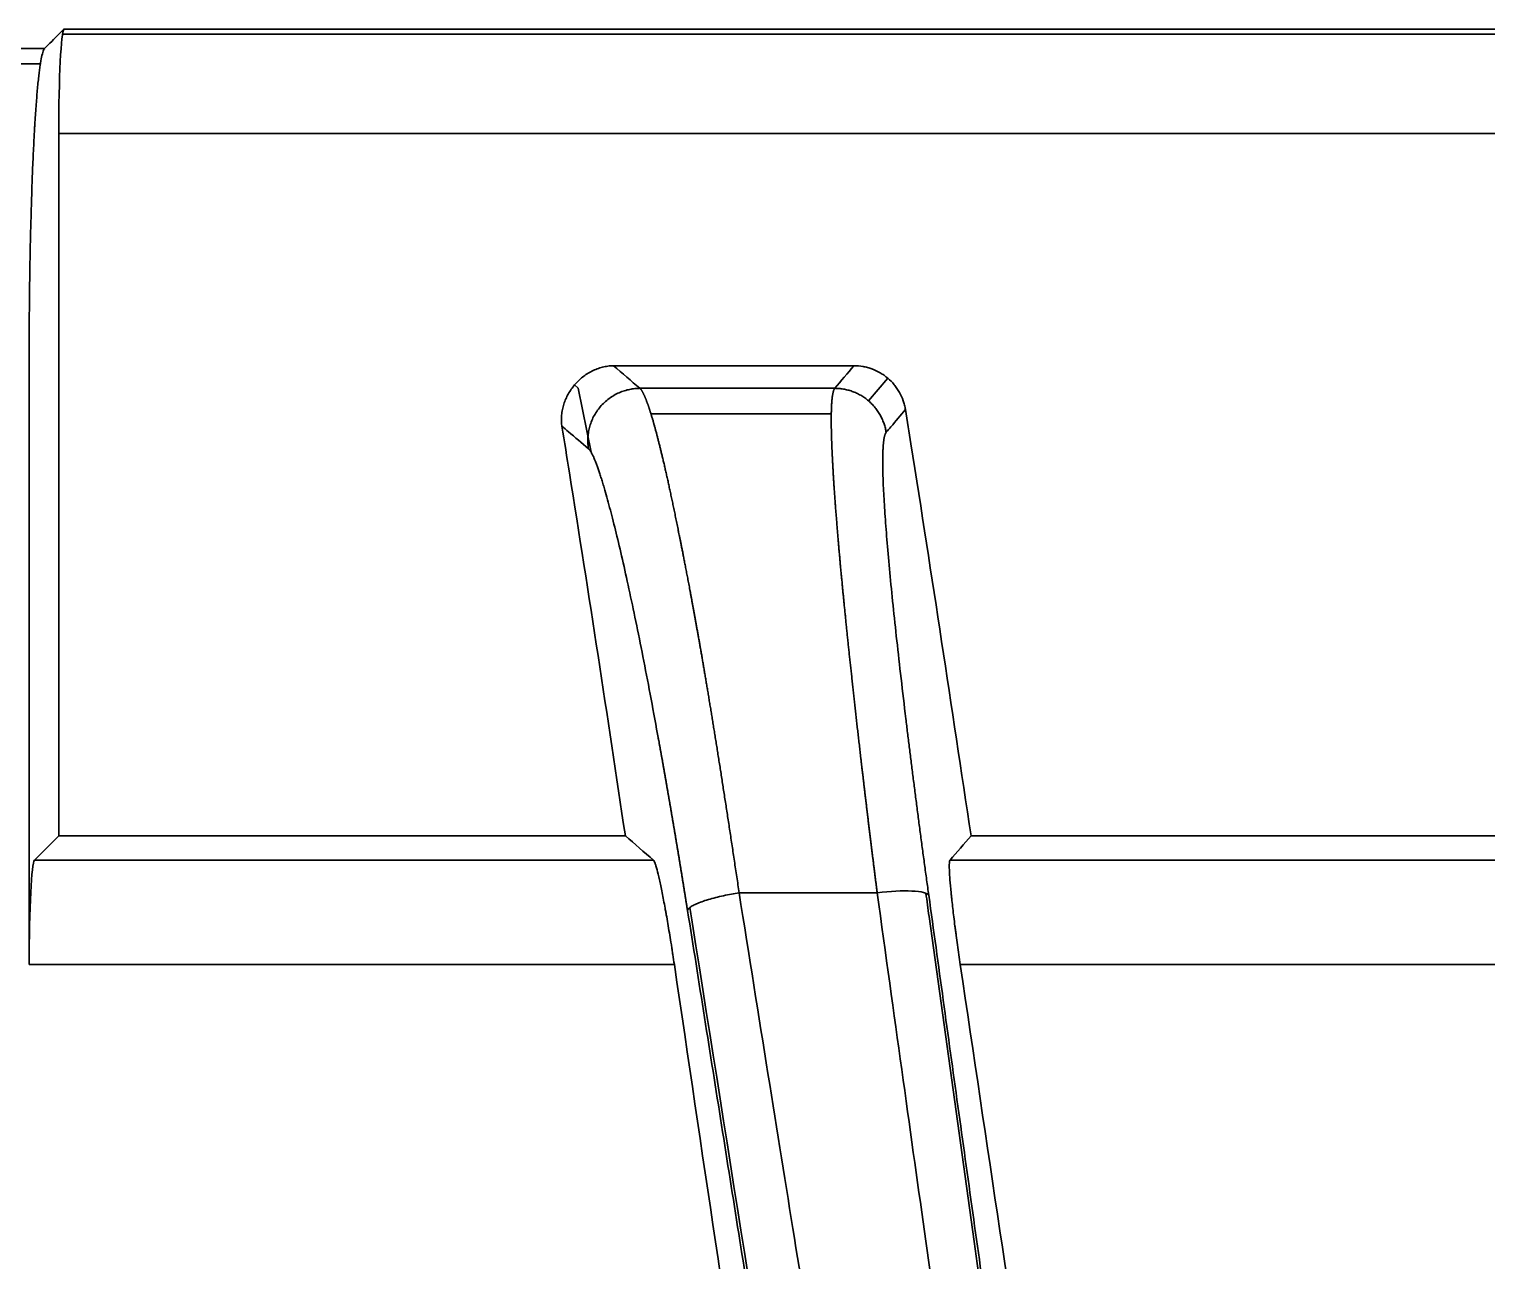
# Model space of a CAD drawing. Header units: millimetres. Extents: x 5 to 1651, y 545 to 1674.
# Drawn here: x 398.15 to 412.1, y 898.77 to 910.56 of the extents above; entities that cross this region are included whole.
import ezdxf

# ---------------------------------------------------------------- set-up
doc = ezdxf.new("R2010")
doc.units = ezdxf.units.MM
doc.layers.add('10', color=7, linetype='Continuous', true_color=0xffffff)

msp = doc.modelspace()

# ---------------------------------------------------------------- linework, layer by layer
at = {"layer": '10', "color": 7, "linetype": 'Continuous', "lineweight": 35}
for p, q in [((398.478, 910.557), (398.428, 910.508)), ((516.143, 910.508), (398.464, 910.508)), ((398.478, 910.557), (516.13, 910.557)), ((398.253, 910.225), (396.391, 910.225)), ((398.428, 909.559), (398.428, 902.835)), ((516.179, 909.559), (398.428, 909.559)), ((398.145, 901.603), (398.145, 907.378)), ((406.04, 907.335), (403.738, 907.335)), ((403.402, 907.121), (403.366, 907.152)), ((406.364, 907.216), (406.179, 907)), ((403.402, 907.121), (403.524, 906.508)), ((405.824, 906.876), (404.096, 906.876)), ((398.428, 902.835), (398.195, 902.602)), ((403.852, 902.835), (398.428, 902.835)), ((418.852, 902.835), (407.161, 902.835)), ((398.195, 902.602), (404.122, 902.602)), ((406.96, 902.602), (419.122, 902.602)), ((404.321, 901.603), (398.145, 901.603)), ((419.321, 901.603), (407.058, 901.603))]:
    msp.add_line(p, q, dxfattribs=at)
for centre in [(398.481, 909.559), (398.198, 901.603)]:
    msp.add_ellipse(centre, major_axis=(0, 1), ratio=0.052408, start_param=0.05236, end_param=1.570796, dxfattribs=at)
for points in [[(398.428, 910.508), (398.383, 910.463), (398.339, 910.418), (398.294, 910.374)], [(398.294, 910.373), (397.653, 910.373), (397.012, 910.373), (396.371, 910.373)], [(403.738, 907.335), (403.823, 907.263), (403.907, 907.191), (403.992, 907.119)], [(405.856, 907.119), (405.917, 907.191), (405.979, 907.263), (406.04, 907.335)], [(405.856, 907.119), (405.235, 907.119), (404.613, 907.119), (403.992, 907.119)], [(403.852, 902.835), (403.942, 902.757), (404.032, 902.68), (404.122, 902.602)], [(407.161, 902.835), (407.094, 902.757), (407.027, 902.68), (406.96, 902.602)], [(404.941, 902.289), (405.382, 902.289), (405.822, 902.289), (406.263, 902.289)], [(406.263, 902.289), (406.509, 902.322), (406.737, 902.311), (406.757, 902.266)]]:
    msp.add_open_spline(points, degree=3, dxfattribs=at)
for points, knots in [([(398.294, 910.373), (398.289, 910.368), (398.284, 910.359), (398.274, 910.331), (398.269, 910.313), (398.26, 910.268), (398.255, 910.241), (398.248, 910.194), (398.246, 910.177), (398.242, 910.15), (398.241, 910.141), (398.239, 910.122), (398.233, 910.074), (398.223, 909.975), (398.215, 909.873), (398.207, 909.763), (398.203, 909.704), (398.198, 909.626), (398.197, 909.61), (398.195, 909.578), (398.193, 909.529), (398.19, 909.479), (398.185, 909.376), (398.178, 909.233), (398.173, 909.079), (398.169, 908.959), (398.167, 908.918), (398.166, 908.856), (398.165, 908.835), (398.164, 908.793), (398.161, 908.688), (398.156, 908.494), (398.151, 908.226), (398.149, 908.042), (398.147, 907.901), (398.147, 907.854), (398.146, 907.759), (398.146, 907.712), (398.145, 907.569), (398.145, 907.474), (398.145, 907.378)], [0, 0, 0, 0, 0.0625, 0.0625, 0.125, 0.125, 0.1875, 0.1875, 0.21875, 0.21875, 0.234375, 0.234375, 0.25, 0.3125, 0.375, 0.375, 0.4375, 0.4375, 0.453125, 0.453125, 0.46875, 0.5, 0.5, 0.5625, 0.625, 0.625, 0.65625, 0.65625, 0.671875, 0.671875, 0.6875, 0.75, 0.8125, 0.875, 0.875, 0.90625, 0.90625, 0.9375, 0.9375, 1, 1, 1, 1]), ([(403.245, 906.756), (403.24, 906.792), (403.239, 906.827), (403.243, 906.88), (403.246, 906.898), (403.253, 906.933), (403.262, 906.967), (403.275, 907.001), (403.289, 907.033), (403.297, 907.049), (403.323, 907.096), (403.344, 907.125), (403.378, 907.166), (403.39, 907.179), (403.416, 907.204), (403.429, 907.215), (403.471, 907.249), (403.501, 907.268), (403.548, 907.292), (403.565, 907.299), (403.598, 907.312), (403.632, 907.323), (403.667, 907.329), (403.702, 907.334), (403.72, 907.335), (403.738, 907.335)], [0, 0, 0, 0, 0.125, 0.125, 0.1875, 0.1875, 0.25, 0.3125, 0.3125, 0.375, 0.375, 0.5, 0.5, 0.5625, 0.5625, 0.625, 0.625, 0.75, 0.75, 0.8125, 0.8125, 0.875, 0.9375, 0.9375, 1, 1, 1, 1]), ([(406.04, 907.335), (406.07, 907.335), (406.099, 907.333), (406.142, 907.325), (406.156, 907.322), (406.185, 907.314), (406.199, 907.31), (406.241, 907.294), (406.267, 907.282), (406.305, 907.26), (406.317, 907.252), (406.341, 907.235), (406.353, 907.225), (406.387, 907.197), (406.407, 907.176), (406.435, 907.142), (406.444, 907.13), (406.46, 907.106), (406.468, 907.093), (406.49, 907.055), (406.502, 907.028), (406.516, 906.987), (406.521, 906.973), (406.528, 906.944), (406.531, 906.929), (406.533, 906.915)], [0, 0, 0, 0, 0.125, 0.125, 0.1875, 0.1875, 0.25, 0.25, 0.375, 0.375, 0.4375, 0.4375, 0.5, 0.5, 0.625, 0.625, 0.6875, 0.6875, 0.75, 0.75, 0.875, 0.875, 0.9375, 0.9375, 1, 1, 1, 1]), ([(403.992, 907.119), (403.992, 907.118), (403.994, 907.117), (403.996, 907.115), (403.998, 907.112), (404, 907.11), (404.003, 907.107), (404.005, 907.103), (404.007, 907.1), (404.01, 907.096), (404.012, 907.092), (404.014, 907.088), (404.017, 907.084), (404.019, 907.079), (404.022, 907.074), (404.025, 907.069), (404.027, 907.063), (404.03, 907.058), (404.033, 907.052), (404.036, 907.046), (404.038, 907.039), (404.041, 907.033), (404.044, 907.026), (404.047, 907.018), (404.05, 907.011), (404.053, 907.003), (404.056, 906.995), (404.059, 906.987), (404.062, 906.978), (404.066, 906.969), (404.069, 906.96), (404.072, 906.951), (404.076, 906.941), (404.079, 906.931), (404.082, 906.921), (404.086, 906.91), (404.089, 906.9), (404.093, 906.889), (404.096, 906.877), (404.1, 906.866), (404.104, 906.854), (404.107, 906.841), (404.111, 906.829), (404.115, 906.816), (404.119, 906.803), (404.122, 906.789), (404.126, 906.776), (404.13, 906.761), (404.134, 906.747), (404.138, 906.732), (404.142, 906.717), (404.147, 906.702), (404.151, 906.687), (404.155, 906.671), (404.159, 906.655), (404.163, 906.638), (404.168, 906.621), (404.172, 906.604), (404.176, 906.587), (404.181, 906.569), (404.185, 906.551), (404.19, 906.532), (404.194, 906.514), (404.199, 906.495), (404.204, 906.475), (404.208, 906.456), (404.213, 906.436), (404.218, 906.415), (404.223, 906.395), (404.228, 906.374), (404.232, 906.352), (404.237, 906.331), (404.242, 906.309), (404.247, 906.286), (404.252, 906.264), (404.258, 906.241), (404.263, 906.218), (404.268, 906.194), (404.273, 906.17), (404.278, 906.146), (404.284, 906.121), (404.289, 906.097), (404.294, 906.071), (404.3, 906.046), (404.305, 906.02), (404.311, 905.994), (404.316, 905.967), (404.322, 905.94), (404.328, 905.913), (404.333, 905.885), (404.339, 905.857), (404.345, 905.829), (404.351, 905.801), (404.356, 905.772), (404.362, 905.742), (404.368, 905.713), (404.374, 905.683), (404.379, 905.657), (404.384, 905.635), (404.387, 905.617), (404.391, 905.598), (404.395, 905.579), (404.399, 905.559), (404.403, 905.539), (404.407, 905.518), (404.411, 905.497), (404.415, 905.474), (404.42, 905.452), (404.424, 905.428), (404.429, 905.404), (404.434, 905.379), (404.439, 905.354), (404.444, 905.328), (404.449, 905.302), (404.454, 905.274), (404.459, 905.246), (404.465, 905.218), (404.47, 905.188), (404.476, 905.158), (404.481, 905.127), (404.487, 905.096), (404.493, 905.064), (404.499, 905.031), (404.506, 904.997), (404.512, 904.962), (404.518, 904.927), (404.525, 904.891), (404.531, 904.854), (404.538, 904.817), (404.545, 904.778), (404.552, 904.739), (404.559, 904.699), (404.566, 904.658), (404.573, 904.617), (404.581, 904.574), (404.588, 904.531), (404.596, 904.487), (404.603, 904.442), (404.611, 904.396), (404.619, 904.349), (404.627, 904.301), (404.635, 904.253), (404.644, 904.204), (404.652, 904.153), (404.66, 904.102), (404.669, 904.05), (404.678, 903.997), (404.686, 903.943), (404.695, 903.888), (404.704, 903.832), (404.713, 903.776), (404.723, 903.718), (404.732, 903.659), (404.741, 903.6), (404.751, 903.539), (404.761, 903.478), (404.77, 903.415), (404.78, 903.352), (404.79, 903.288), (404.8, 903.223), (404.811, 903.156), (404.821, 903.089), (404.831, 903.021), (404.842, 902.952), (404.853, 902.882), (404.863, 902.811), (404.874, 902.739), (404.885, 902.667), (404.896, 902.593), (404.907, 902.518), (404.919, 902.443), (404.93, 902.366), (404.938, 902.315), (404.941, 902.289)], [0, 0, 0, 0, 0.004592, 0.009197, 0.013815, 0.018446, 0.02309, 0.027747, 0.032417, 0.0371, 0.041796, 0.046505, 0.051227, 0.055962, 0.06071, 0.065471, 0.070245, 0.075031, 0.079831, 0.084644, 0.08947, 0.094309, 0.099161, 0.104027, 0.108905, 0.113796, 0.1187, 0.123617, 0.128547, 0.13349, 0.138446, 0.143415, 0.148398, 0.153393, 0.158401, 0.163422, 0.168457, 0.173504, 0.178564, 0.183638, 0.188725, 0.193824, 0.198937, 0.204063, 0.209202, 0.214354, 0.219519, 0.224697, 0.229888, 0.235093, 0.24031, 0.245541, 0.250785, 0.256043, 0.261313, 0.266596, 0.271893, 0.277203, 0.282526, 0.287863, 0.293212, 0.298575, 0.303951, 0.30934, 0.314743, 0.320158, 0.325587, 0.331029, 0.336485, 0.341953, 0.347435, 0.352929, 0.358437, 0.363959, 0.369493, 0.375041, 0.380601, 0.386175, 0.391763, 0.397363, 0.402976, 0.408603, 0.414243, 0.419896, 0.425562, 0.431241, 0.436934, 0.442639, 0.448358, 0.45409, 0.459835, 0.465594, 0.471365, 0.47715, 0.482948, 0.488759, 0.494583, 0.500421, 0.503768, 0.507205, 0.510732, 0.514348, 0.518054, 0.521849, 0.525734, 0.529708, 0.533772, 0.537925, 0.542168, 0.546501, 0.550923, 0.555435, 0.560036, 0.564727, 0.569507, 0.574377, 0.579337, 0.584386, 0.589525, 0.594753, 0.600071, 0.605479, 0.610976, 0.616563, 0.622239, 0.628005, 0.633861, 0.639806, 0.64584, 0.651964, 0.658178, 0.664481, 0.670874, 0.677356, 0.683928, 0.690589, 0.69734, 0.70418, 0.71111, 0.718129, 0.725238, 0.732436, 0.739724, 0.747101, 0.754567, 0.762123, 0.769768, 0.777503, 0.785328, 0.793242, 0.801245, 0.809338, 0.817521, 0.825793, 0.834155, 0.842607, 0.851148, 0.859779, 0.8685, 0.87731, 0.88621, 0.8952, 0.904279, 0.913448, 0.922707, 0.932055, 0.941493, 0.95102, 0.960637, 0.970344, 0.98014, 0.990025, 1, 1, 1, 1]), ([(406.263, 902.289), (406.261, 902.301), (406.258, 902.325), (406.254, 902.361), (406.249, 902.397), (406.245, 902.432), (406.24, 902.468), (406.236, 902.504), (406.231, 902.539), (406.227, 902.574), (406.223, 902.609), (406.218, 902.644), (406.214, 902.679), (406.21, 902.714), (406.205, 902.749), (406.201, 902.784), (406.197, 902.818), (406.193, 902.852), (406.188, 902.887), (406.184, 902.921), (406.18, 902.955), (406.176, 902.989), (406.172, 903.023), (406.168, 903.056), (406.164, 903.09), (406.16, 903.123), (406.156, 903.157), (406.152, 903.19), (406.148, 903.223), (406.144, 903.256), (406.14, 903.288), (406.136, 903.321), (406.133, 903.354), (406.129, 903.386), (406.125, 903.418), (406.121, 903.45), (406.117, 903.482), (406.114, 903.514), (406.11, 903.546), (406.106, 903.578), (406.103, 903.609), (406.099, 903.641), (406.096, 903.672), (406.092, 903.703), (406.088, 903.734), (406.085, 903.765), (406.081, 903.795), (406.078, 903.826), (406.074, 903.856), (406.071, 903.886), (406.068, 903.916), (406.064, 903.946), (406.061, 903.976), (406.058, 904.006), (406.054, 904.035), (406.051, 904.065), (406.048, 904.094), (406.045, 904.123), (406.041, 904.152), (406.038, 904.181), (406.035, 904.21), (406.032, 904.238), (406.029, 904.266), (406.026, 904.295), (406.023, 904.323), (406.02, 904.351), (406.017, 904.378), (406.014, 904.406), (406.011, 904.434), (406.008, 904.461), (406.005, 904.488), (406.002, 904.515), (405.999, 904.542), (405.996, 904.569), (405.993, 904.595), (405.991, 904.622), (405.988, 904.648), (405.985, 904.674), (405.982, 904.7), (405.98, 904.726), (405.977, 904.752), (405.974, 904.778), (405.972, 904.803), (405.969, 904.828), (405.967, 904.853), (405.964, 904.878), (405.962, 904.903), (405.959, 904.928), (405.957, 904.952), (405.954, 904.977), (405.952, 905.001), (405.949, 905.025), (405.947, 905.049), (405.945, 905.073), (405.942, 905.096), (405.94, 905.12), (405.938, 905.143), (405.935, 905.166), (405.933, 905.189), (405.931, 905.212), (405.929, 905.235), (405.927, 905.257), (405.925, 905.279), (405.922, 905.302), (405.92, 905.324), (405.918, 905.346), (405.916, 905.368), (405.914, 905.389), (405.912, 905.411), (405.91, 905.432), (405.908, 905.453), (405.906, 905.474), (405.905, 905.495), (405.903, 905.516), (405.901, 905.536), (405.899, 905.557), (405.897, 905.577), (405.895, 905.597), (405.894, 905.617), (405.892, 905.637), (405.889, 905.667), (405.886, 905.708), (405.882, 905.759), (405.878, 905.809), (405.874, 905.858), (405.87, 905.906), (405.866, 905.954), (405.863, 906), (405.859, 906.046), (405.856, 906.091), (405.853, 906.135), (405.85, 906.178), (405.847, 906.22), (405.845, 906.261), (405.842, 906.301), (405.84, 906.341), (405.838, 906.379), (405.836, 906.417), (405.834, 906.453), (405.832, 906.489), (405.831, 906.524), (405.829, 906.557), (405.828, 906.59), (405.827, 906.622), (405.826, 906.653), (405.825, 906.683), (405.824, 906.712), (405.824, 906.74), (405.823, 906.767), (405.823, 906.793), (405.823, 906.818), (405.823, 906.843), (405.823, 906.866), (405.824, 906.888), (405.824, 906.909), (405.825, 906.929), (405.826, 906.948), (405.827, 906.967), (405.828, 906.984), (405.829, 907), (405.831, 907.016), (405.832, 907.03), (405.834, 907.043), (405.836, 907.056), (405.838, 907.067), (405.84, 907.077), (405.842, 907.087), (405.845, 907.095), (405.847, 907.103), (405.85, 907.109), (405.853, 907.115), (405.855, 907.118), (405.856, 907.119)], [0, 0, 0, 0, 0.00465, 0.009292, 0.013926, 0.018553, 0.023173, 0.027784, 0.032388, 0.036985, 0.041574, 0.046155, 0.050729, 0.055295, 0.059853, 0.064404, 0.068947, 0.073483, 0.078011, 0.082531, 0.087044, 0.091549, 0.096047, 0.100537, 0.105019, 0.109494, 0.113961, 0.11842, 0.122872, 0.127316, 0.131753, 0.136182, 0.140603, 0.145017, 0.149423, 0.153821, 0.158212, 0.162595, 0.166971, 0.171339, 0.175699, 0.180052, 0.184397, 0.188735, 0.193065, 0.197387, 0.201702, 0.206009, 0.210308, 0.214601, 0.218885, 0.223162, 0.227431, 0.231693, 0.235947, 0.240194, 0.244433, 0.248665, 0.252889, 0.257106, 0.261315, 0.265516, 0.26971, 0.273897, 0.278076, 0.282247, 0.286411, 0.290568, 0.294717, 0.298858, 0.302992, 0.307118, 0.311237, 0.315349, 0.319452, 0.323549, 0.327638, 0.331719, 0.335793, 0.339859, 0.343918, 0.347969, 0.352013, 0.356049, 0.360078, 0.364099, 0.368112, 0.372118, 0.376117, 0.380108, 0.384092, 0.388068, 0.392036, 0.395997, 0.399951, 0.403897, 0.407835, 0.411766, 0.415689, 0.419605, 0.423513, 0.427414, 0.431308, 0.435193, 0.439072, 0.442942, 0.446806, 0.450661, 0.454509, 0.45835, 0.462183, 0.466009, 0.469827, 0.473638, 0.477441, 0.481237, 0.485025, 0.488806, 0.492579, 0.496345, 0.500103, 0.510092, 0.520073, 0.530046, 0.540011, 0.549968, 0.559918, 0.569859, 0.579793, 0.58972, 0.599638, 0.609549, 0.619453, 0.629348, 0.639236, 0.649117, 0.658989, 0.668855, 0.678712, 0.688562, 0.698404, 0.708239, 0.718066, 0.727886, 0.737698, 0.747503, 0.7573, 0.76709, 0.776873, 0.786648, 0.796417, 0.806178, 0.815932, 0.82568, 0.835421, 0.845155, 0.854882, 0.864602, 0.874316, 0.884023, 0.893724, 0.903418, 0.913106, 0.922787, 0.932461, 0.942129, 0.95179, 0.961445, 0.971093, 0.980735, 0.990371, 1, 1, 1, 1]), ([(406.533, 906.915), (406.487, 906.86), (406.44, 906.805), (406.379, 906.733), (406.364, 906.716), (406.349, 906.698)], [0, 0, 0, 0, 0.757867, 0.757867, 1, 1, 1, 1]), ([(407.161, 902.835), (406.977, 904.064), (406.771, 905.422), (406.551, 906.806), (406.533, 906.915)], [0, 0, 0, 0, 0.921378, 1, 1, 1, 1]), ([(403.499, 906.541), (403.435, 906.595), (403.371, 906.65), (403.286, 906.721), (403.266, 906.739), (403.245, 906.756)], [0, 0, 0, 0, 0.758083, 0.758083, 1, 1, 1, 1]), ([(403.245, 906.756), (403.269, 906.607), (403.482, 905.283), (403.681, 903.978), (403.852, 902.835)], [0, 0, 0, 0, 0.112336, 1, 1, 1, 1]), ([(406.349, 906.698), (406.349, 906.698), (406.348, 906.696), (406.346, 906.694), (406.345, 906.692), (406.343, 906.689), (406.342, 906.686), (406.34, 906.683), (406.339, 906.68), (406.338, 906.677), (406.337, 906.673), (406.335, 906.669), (406.334, 906.665), (406.333, 906.661), (406.332, 906.657), (406.331, 906.652), (406.33, 906.647), (406.329, 906.642), (406.328, 906.636), (406.327, 906.631), (406.326, 906.625), (406.325, 906.619), (406.325, 906.613), (406.324, 906.607), (406.323, 906.6), (406.322, 906.593), (406.322, 906.586), (406.321, 906.579), (406.321, 906.571), (406.32, 906.564), (406.319, 906.556), (406.319, 906.548), (406.319, 906.539), (406.318, 906.531), (406.318, 906.522), (406.317, 906.513), (406.317, 906.504), (406.317, 906.495), (406.317, 906.485), (406.316, 906.475), (406.316, 906.465), (406.316, 906.455), (406.316, 906.445), (406.316, 906.434), (406.316, 906.423), (406.316, 906.412), (406.316, 906.401), (406.316, 906.389), (406.316, 906.378), (406.316, 906.366), (406.317, 906.353), (406.317, 906.341), (406.317, 906.329), (406.317, 906.316), (406.319, 906.25), (406.324, 906.119), (406.338, 905.897), (406.358, 905.643), (406.383, 905.358), (406.414, 905.046), (406.45, 904.707), (406.491, 904.344), (406.524, 904.066), (406.545, 903.889), (406.553, 903.822), (406.561, 903.755), (406.57, 903.688), (406.578, 903.62), (406.587, 903.552), (406.595, 903.483), (406.604, 903.414), (406.613, 903.345), (406.622, 903.276), (406.631, 903.206), (406.64, 903.135), (406.649, 903.065), (406.658, 902.994), (406.668, 902.923), (406.677, 902.851), (406.687, 902.779), (406.696, 902.707), (406.706, 902.634), (406.716, 902.561), (406.726, 902.488), (406.736, 902.414), (406.746, 902.34), (406.753, 902.291), (406.757, 902.266)], [0, 0, 0, 0, 0.004752, 0.009499, 0.014242, 0.018981, 0.023716, 0.028447, 0.033174, 0.037898, 0.042619, 0.047336, 0.052051, 0.056763, 0.061472, 0.066179, 0.070884, 0.075588, 0.080289, 0.084989, 0.089687, 0.094385, 0.099081, 0.103777, 0.108472, 0.113167, 0.117861, 0.122556, 0.12725, 0.131945, 0.136641, 0.141337, 0.146035, 0.150733, 0.155433, 0.160134, 0.164838, 0.169543, 0.17425, 0.178959, 0.183671, 0.188385, 0.193103, 0.197823, 0.202546, 0.207273, 0.212004, 0.216738, 0.221477, 0.226219, 0.230966, 0.235717, 0.240473, 0.245233, 0.249999, 0.312971, 0.375323, 0.437486, 0.499888, 0.562448, 0.624685, 0.687011, 0.749832, 0.760353, 0.770852, 0.781331, 0.791791, 0.802235, 0.812664, 0.82308, 0.833485, 0.843881, 0.85427, 0.864654, 0.875034, 0.885412, 0.895791, 0.906171, 0.916556, 0.926946, 0.937345, 0.947753, 0.958172, 0.968604, 0.979052, 0.989517, 1, 1, 1, 1]), ([(404.448, 902.119), (404.446, 902.13), (404.442, 902.153), (404.437, 902.186), (404.431, 902.22), (404.426, 902.253), (404.421, 902.286), (404.415, 902.32), (404.41, 902.353), (404.405, 902.386), (404.399, 902.419), (404.394, 902.452), (404.389, 902.485), (404.383, 902.518), (404.378, 902.551), (404.372, 902.584), (404.367, 902.616), (404.362, 902.649), (404.356, 902.682), (404.351, 902.714), (404.345, 902.747), (404.34, 902.779), (404.335, 902.811), (404.329, 902.843), (404.324, 902.876), (404.318, 902.908), (404.313, 902.94), (404.308, 902.972), (404.302, 903.003), (404.297, 903.035), (404.291, 903.067), (404.286, 903.099), (404.281, 903.13), (404.275, 903.162), (404.27, 903.193), (404.264, 903.224), (404.259, 903.256), (404.253, 903.287), (404.248, 903.318), (404.243, 903.349), (404.237, 903.38), (404.232, 903.411), (404.226, 903.442), (404.221, 903.473), (404.215, 903.504), (404.21, 903.534), (404.205, 903.565), (404.199, 903.595), (404.194, 903.626), (404.188, 903.656), (404.183, 903.687), (404.177, 903.717), (404.172, 903.747), (404.166, 903.777), (404.139, 903.928), (404.09, 904.194), (404.02, 904.555), (403.952, 904.892), (403.886, 905.203), (403.824, 905.486), (403.764, 905.739), (403.708, 905.96), (403.67, 906.096), (403.649, 906.17), (403.641, 906.196), (403.634, 906.22), (403.626, 906.244), (403.619, 906.267), (403.612, 906.289), (403.605, 906.31), (403.598, 906.33), (403.592, 906.349), (403.585, 906.367), (403.579, 906.385), (403.573, 906.402), (403.566, 906.417), (403.56, 906.432), (403.555, 906.446), (403.549, 906.459), (403.543, 906.471), (403.538, 906.483), (403.532, 906.493), (403.527, 906.502), (403.522, 906.511), (403.517, 906.519), (403.512, 906.526), (403.508, 906.532), (403.503, 906.537), (403.5, 906.539), (403.499, 906.541)], [0, 0, 0, 0, 0.004734, 0.009465, 0.014193, 0.018917, 0.023638, 0.028356, 0.033072, 0.037785, 0.042496, 0.047205, 0.051912, 0.056616, 0.06132, 0.066021, 0.070722, 0.075421, 0.080119, 0.084817, 0.089514, 0.09421, 0.098906, 0.103602, 0.108298, 0.112995, 0.117692, 0.122389, 0.127087, 0.131786, 0.136487, 0.141188, 0.145891, 0.150596, 0.155302, 0.160011, 0.164722, 0.169435, 0.17415, 0.178868, 0.183589, 0.188313, 0.19304, 0.197771, 0.202505, 0.207243, 0.211984, 0.21673, 0.22148, 0.226234, 0.230993, 0.235757, 0.240525, 0.245299, 0.250078, 0.312807, 0.375039, 0.437167, 0.499592, 0.561903, 0.624059, 0.686475, 0.749569, 0.759341, 0.76909, 0.778817, 0.788523, 0.79821, 0.807879, 0.817533, 0.827172, 0.836798, 0.846412, 0.856017, 0.865613, 0.875203, 0.884788, 0.894369, 0.903949, 0.913528, 0.923109, 0.932693, 0.942281, 0.951876, 0.961479, 0.971091, 0.980714, 0.99035, 1, 1, 1, 1]), ([(404.122, 902.602), (404.126, 902.598), (404.131, 902.589), (404.139, 902.566), (404.142, 902.557), (404.149, 902.536), (404.152, 902.524), (404.163, 902.484), (404.17, 902.452), (404.183, 902.397), (404.187, 902.377), (404.196, 902.335), (404.2, 902.313), (404.214, 902.244), (404.223, 902.195), (404.235, 902.128), (404.238, 902.115), (404.243, 902.087), (404.245, 902.073), (404.253, 902.031), (404.258, 902.002), (404.272, 901.915), (404.282, 901.855), (404.295, 901.777), (404.297, 901.761), (404.302, 901.73), (404.309, 901.682), (404.316, 901.635), (404.321, 901.603)], [0, 0, 0, 0, 0.125, 0.125, 0.1875, 0.1875, 0.25, 0.25, 0.375, 0.375, 0.4375, 0.4375, 0.5, 0.5, 0.625, 0.625, 0.65625, 0.65625, 0.6875, 0.6875, 0.75, 0.75, 0.875, 0.875, 0.90625, 0.90625, 0.9375, 1, 1, 1, 1]), ([(407.058, 901.603), (407.049, 901.666), (407.04, 901.729), (407.027, 901.821), (407.023, 901.852), (407.017, 901.897), (407.015, 901.912), (407.011, 901.942), (407.009, 901.957), (406.999, 902.031), (406.993, 902.087), (406.984, 902.166), (406.981, 902.192), (406.977, 902.23), (406.975, 902.242), (406.973, 902.266), (406.972, 902.278), (406.966, 902.336), (406.962, 902.377), (406.959, 902.423), (406.958, 902.432), (406.957, 902.45), (406.956, 902.458), (406.955, 902.482), (406.954, 902.497), (406.953, 902.537), (406.953, 902.558), (406.954, 902.577), (406.954, 902.581), (406.955, 902.587), (406.956, 902.595), (406.958, 902.6), (406.96, 902.602)], [0, 0, 0, 0, 0.125, 0.125, 0.1875, 0.1875, 0.21875, 0.21875, 0.25, 0.25, 0.375, 0.375, 0.4375, 0.4375, 0.46875, 0.46875, 0.5, 0.5, 0.625, 0.625, 0.65625, 0.65625, 0.6875, 0.6875, 0.75, 0.75, 0.875, 0.875, 0.90625, 0.90625, 0.9375, 1, 1, 1, 1]), ([(404.941, 902.289), (405.133, 901.084), (405.309, 899.981), (405.632, 897.985), (405.778, 897.09), (406.04, 895.509), (406.155, 894.823), (406.306, 893.951), (406.353, 893.687), (406.417, 893.329), (406.448, 893.16), (406.481, 892.98), (406.497, 892.895), (406.505, 892.853), (406.509, 892.832), (406.511, 892.822), (406.512, 892.817), (406.512, 892.814), (406.512, 892.813), (406.512, 892.812), (406.512, 892.812), (406.512, 892.812), (406.512, 892.812), (406.512, 892.812), (406.512, 892.812), (406.848, 891.037), (407.208, 889.37), (407.784, 887.032), (407.982, 886.279), (408.288, 885.192), (408.443, 884.658), (408.629, 884.054), (408.722, 883.756), (408.769, 883.608), (408.793, 883.535), (408.805, 883.498), (408.81, 883.48), (408.813, 883.471), (408.815, 883.466), (408.816, 883.464), (408.816, 883.463), (408.816, 883.462), (409.276, 882.037), (409.824, 880.589), (410.779, 878.38), (411.289, 877.267), (411.943, 875.953), (412.285, 875.292), (412.459, 874.96), (412.547, 874.794), (412.592, 874.711), (412.614, 874.669), (412.625, 874.649), (412.631, 874.638), (412.633, 874.633), (412.635, 874.631), (412.635, 874.629), (412.636, 874.629), (413.021, 873.91), (413.599, 872.84), (414.275, 871.607), (414.614, 870.994), (414.783, 870.688), (414.868, 870.535), (414.91, 870.459), (414.931, 870.421), (414.94, 870.404), (414.946, 870.394), (414.949, 870.388), (415.343, 869.68), (415.906, 868.616), (416.523, 867.355), (416.822, 866.719), (416.968, 866.4), (417.041, 866.241), (417.077, 866.161), (417.096, 866.121), (417.105, 866.101), (417.109, 866.091), (417.111, 866.086), (417.112, 866.083), (417.113, 866.082), (417.113, 866.082), (417.113, 866.081), (417.113, 866.081), (417.635, 864.924), (418.133, 863.672), (419.081, 860.982), (419.532, 859.542), (420.385, 856.474), (420.788, 854.846), (421.356, 852.262), (421.54, 851.377), (421.806, 850.014), (421.937, 849.323), (422.086, 848.502), (422.159, 848.088), (422.196, 847.88), (422.214, 847.776), (422.223, 847.723), (422.228, 847.697), (422.23, 847.684), (422.231, 847.678), (422.232, 847.674), (422.232, 847.673), (422.232, 847.672), (422.232, 847.672), (422.232, 847.671), (422.611, 845.485), (422.943, 843.447), (423.511, 839.665), (423.748, 837.923), (424.127, 834.733), (424.269, 833.287), (424.459, 830.691), (424.506, 829.541), (424.506, 828.539)], [0, 0, 0, 0, 0.03125, 0.03125, 0.0625, 0.0625, 0.09375, 0.09375, 0.109375, 0.109375, 0.117187, 0.121094, 0.123047, 0.124023, 0.124512, 0.124756, 0.124878, 0.124939, 0.124969, 0.124985, 0.124992, 0.124996, 0.124998, 0.124998, 0.125, 0.125, 0.1875, 0.1875, 0.21875, 0.21875, 0.234375, 0.242187, 0.246094, 0.248047, 0.249023, 0.249512, 0.249756, 0.249878, 0.249939, 0.249969, 0.249969, 0.25, 0.25, 0.3125, 0.3125, 0.34375, 0.359375, 0.367187, 0.371094, 0.373047, 0.374023, 0.374512, 0.374756, 0.374878, 0.374939, 0.374969, 0.374969, 0.375, 0.375, 0.40625, 0.421875, 0.429687, 0.433594, 0.435547, 0.436523, 0.437012, 0.437256, 0.437256, 0.4375, 0.4375, 0.46875, 0.484375, 0.492187, 0.496094, 0.498047, 0.499023, 0.499512, 0.499756, 0.499878, 0.499939, 0.499969, 0.499985, 0.499992, 0.499992, 0.5, 0.5, 0.5625, 0.5625, 0.625, 0.625, 0.6875, 0.6875, 0.71875, 0.71875, 0.734375, 0.742187, 0.746094, 0.748047, 0.749023, 0.749512, 0.749756, 0.749878, 0.749939, 0.749969, 0.749985, 0.749992, 0.749992, 0.75, 0.75, 0.8125, 0.8125, 0.875, 0.875, 0.9375, 0.9375, 1, 1, 1, 1]), ([(425.057, 828.539), (425.057, 829.893), (424.995, 831.365), (424.81, 833.751), (424.733, 834.576), (424.593, 835.857), (424.518, 836.509), (424.42, 837.289), (424.369, 837.684), (424.342, 837.883), (424.329, 837.982), (424.322, 838.032), (424.319, 838.057), (424.317, 838.07), (424.316, 838.076), (424.316, 838.079), (424.315, 838.081), (424.315, 838.081), (424.315, 838.082), (424.315, 838.082), (424.315, 838.082), (424.134, 839.419), (423.923, 840.875), (423.561, 843.239), (423.432, 844.056), (423.228, 845.327), (423.124, 845.974), (422.996, 846.748), (422.932, 847.14), (422.899, 847.337), (422.882, 847.436), (422.875, 847.479), (422.871, 847.507), (422.868, 847.521), (422.563, 849.354), (422.254, 851.042), (421.784, 853.375), (421.625, 854.12), (421.386, 855.189), (421.266, 855.71), (421.124, 856.298), (421.054, 856.586), (421.018, 856.729), (421, 856.8), (420.991, 856.835), (420.987, 856.853), (420.985, 856.862), (420.984, 856.866), (420.983, 856.868), (420.983, 856.869), (420.983, 856.87), (420.983, 856.87), (420.983, 856.87), (420.565, 858.533), (420.107, 860.118), (419.36, 862.383), (419.101, 863.119), (418.697, 864.194), (418.491, 864.724), (418.244, 865.331), (418.119, 865.631), (418.056, 865.78), (418.025, 865.855), (418.009, 865.892), (418.001, 865.91), (417.997, 865.92), (417.995, 865.924), (417.994, 865.927), (417.993, 865.928), (417.993, 865.928), (417.993, 865.929), (417.993, 865.929), (417.993, 865.929), (417.802, 866.376), (417.333, 867.408), (416.367, 869.372), (415.547, 870.958), (414.866, 872.251), (414.629, 872.699), (414.255, 873.397), (414.065, 873.752), (413.835, 874.178), (413.718, 874.394), (413.66, 874.503), (413.63, 874.557), (413.615, 874.584), (413.608, 874.598), (413.604, 874.605), (413.602, 874.608), (413.602, 874.61), (413.601, 874.611), (413.601, 874.611), (413.601, 874.611), (413.601, 874.612), (412.81, 876.071), (411.746, 878.272), (410.716, 880.859), (410.254, 882.158), (410.037, 882.808), (409.931, 883.134), (409.88, 883.297), (409.854, 883.378), (409.841, 883.419), (409.835, 883.439), (409.831, 883.449), (409.83, 883.454), (409.829, 883.457), (409.829, 883.458), (409.828, 883.459), (409.828, 883.459), (409.411, 884.79), (409.022, 886.232), (408.48, 888.561), (408.306, 889.365), (408.056, 890.612), (407.934, 891.246), (407.796, 892.003), (407.728, 892.387), (407.694, 892.579), (407.677, 892.676), (407.669, 892.725), (407.665, 892.749), (407.663, 892.761), (407.661, 892.767), (407.661, 892.77), (407.661, 892.771), (407.661, 892.772), (407.66, 892.773), (407.66, 892.773), (407.66, 892.773), (407.66, 892.773), (407.59, 893.182), (407.426, 894.192), (407.216, 895.587), (406.983, 897.174), (406.855, 898.063), (406.576, 900.033), (406.425, 901.114), (406.263, 902.289)], [0, 0, 0, 0, 0.0625, 0.0625, 0.09375, 0.09375, 0.109375, 0.117188, 0.121094, 0.123047, 0.124023, 0.124512, 0.124756, 0.124878, 0.124939, 0.124969, 0.124985, 0.124992, 0.124996, 0.124996, 0.125, 0.125, 0.1875, 0.1875, 0.21875, 0.21875, 0.234375, 0.242188, 0.246094, 0.248047, 0.249023, 0.249512, 0.249512, 0.25, 0.25, 0.3125, 0.3125, 0.34375, 0.34375, 0.359375, 0.367188, 0.371094, 0.373047, 0.374023, 0.374512, 0.374756, 0.374878, 0.374939, 0.374969, 0.374985, 0.374992, 0.374992, 0.375, 0.375, 0.4375, 0.4375, 0.46875, 0.46875, 0.484375, 0.492188, 0.496094, 0.498047, 0.499023, 0.499512, 0.499756, 0.499878, 0.499939, 0.499969, 0.499985, 0.499992, 0.499996, 0.499996, 0.5, 0.5, 0.53125, 0.5625, 0.59375, 0.59375, 0.609375, 0.609375, 0.617188, 0.621094, 0.623047, 0.624023, 0.624512, 0.624756, 0.624878, 0.624939, 0.624969, 0.624985, 0.624992, 0.624996, 0.624996, 0.625, 0.625, 0.6875, 0.71875, 0.734375, 0.742188, 0.746094, 0.748047, 0.749023, 0.749512, 0.749756, 0.749878, 0.749939, 0.749969, 0.749985, 0.749985, 0.75, 0.75, 0.8125, 0.8125, 0.84375, 0.84375, 0.859375, 0.867187, 0.871094, 0.873047, 0.874023, 0.874512, 0.874756, 0.874878, 0.874939, 0.874969, 0.874985, 0.874992, 0.874996, 0.874998, 0.874998, 0.875, 0.875, 0.90625, 0.9375, 0.9375, 0.96875, 0.96875, 1, 1, 1, 1]), ([(406.729, 902.286), (406.739, 902.212), (406.749, 902.138), (407.066, 899.851), (407.367, 897.634), (408.386, 890.994), (409.216, 886.583), (411.427, 880.139), (412.353, 878.022), (414.481, 873.852), (415.64, 871.795), (417.775, 867.621), (418.723, 865.495), (420.3, 861.14), (420.952, 858.917), (422.628, 852.157), (423.365, 847.524), (424.802, 838.232), (425.497, 833.574), (425.531, 828.778), (425.532, 828.659), (425.532, 828.539)], [0, 0, 0, 0, 0.003018, 0.003018, 0.093236, 0.093236, 0.27367, 0.27367, 0.363887, 0.363887, 0.454105, 0.454105, 0.544322, 0.544322, 0.634539, 0.634539, 0.814974, 0.814974, 0.995408, 0.995408, 1, 1, 1, 1]), ([(406.757, 902.266), (406.849, 901.599), (406.941, 900.926), (407.13, 899.57), (407.225, 898.887), (407.421, 897.51), (407.521, 896.817), (407.731, 895.422), (407.839, 894.72), (408.069, 893.309), (408.189, 892.599), (408.447, 891.173), (408.583, 890.457), (408.878, 889.018), (409.036, 888.295), (409.379, 886.84), (409.564, 886.109), (409.969, 884.638), (410.188, 883.898), (410.669, 882.408), (410.93, 881.658), (411.503, 880.146), (411.815, 879.384), (412.328, 878.231), (412.506, 877.844), (412.878, 877.068), (413.263, 876.286), (413.876, 875.096), (414.305, 874.287), (414.742, 873.468), (414.965, 873.054), (415.415, 872.216), (415.87, 871.366), (416.558, 870.059), (417.238, 868.718), (417.678, 867.801), (417.999, 867.105), (418.104, 866.872), (418.26, 866.52), (418.337, 866.343), (418.427, 866.136), (418.471, 866.032), (418.493, 865.98), (418.504, 865.954), (418.509, 865.941), (418.512, 865.935), (418.514, 865.931), (418.514, 865.93), (418.515, 865.929), (418.515, 865.929), (418.515, 865.928), (418.846, 865.147), (419.464, 863.575), (420.006, 861.989), (420.768, 859.603), (421.209, 858.005), (421.696, 856.013), (421.791, 855.615), (421.973, 854.819), (422.062, 854.422), (422.32, 853.231), (422.481, 852.439), (422.939, 850.069), (423.212, 848.497), (423.596, 846.154), (423.72, 845.375), (423.902, 844.211), (423.963, 843.823), (424.083, 843.05), (424.142, 842.663), (424.321, 841.507), (424.555, 839.97), (424.879, 837.676), (425.159, 835.389), (425.378, 833.107), (425.521, 830.825), (425.556, 829.302), (425.556, 828.539)], [0, 0, 0, 0, 0.03125, 0.03125, 0.0625, 0.0625, 0.09375, 0.09375, 0.125, 0.125, 0.15625, 0.15625, 0.1875, 0.1875, 0.21875, 0.21875, 0.25, 0.25, 0.28125, 0.28125, 0.3125, 0.3125, 0.34375, 0.34375, 0.359375, 0.359375, 0.375, 0.390625, 0.40625, 0.40625, 0.421875, 0.421875, 0.4375, 0.453125, 0.46875, 0.484375, 0.484375, 0.492188, 0.492188, 0.496094, 0.498047, 0.499023, 0.499512, 0.499756, 0.499878, 0.499939, 0.499969, 0.499985, 0.499992, 0.499992, 0.5, 0.5, 0.53125, 0.5625, 0.5625, 0.625, 0.625, 0.640625, 0.640625, 0.65625, 0.65625, 0.6875, 0.6875, 0.75, 0.75, 0.78125, 0.78125, 0.796875, 0.796875, 0.8125, 0.8125, 0.84375, 0.875, 0.90625, 0.9375, 0.96875, 1, 1, 1, 1]), ([(424.007, 828.539), (424.007, 829.285), (423.971, 830.779), (423.825, 833.035), (423.601, 835.305), (423.314, 837.593), (422.979, 839.899), (422.737, 841.45), (422.552, 842.619), (422.49, 843.01), (422.365, 843.793), (422.302, 844.186), (422.11, 845.365), (421.85, 846.945), (421.43, 849.329), (420.97, 851.723), (420.627, 853.322), (420.263, 854.921), (420.069, 855.72), (419.656, 857.317), (419.216, 858.911), (418.462, 861.29), (417.886, 862.864), (417.423, 864.039), (417.184, 864.625), (416.89, 865.306), (416.74, 865.645), (416.664, 865.815), (416.625, 865.9), (416.606, 865.942), (416.596, 865.963), (416.592, 865.974), (416.589, 865.979), (416.588, 865.982), (416.587, 865.983), (416.587, 865.984), (416.587, 865.984), (416.188, 866.859), (415.764, 867.714), (414.894, 869.394), (414.447, 870.219), (413.555, 871.846), (413.11, 872.648), (412.244, 874.235), (411.823, 875.021), (411.224, 876.191), (411.03, 876.579), (410.748, 877.16), (410.656, 877.354), (410.475, 877.74), (410.386, 877.933), (409.952, 878.896), (409.632, 879.662), (409.04, 881.187), (408.768, 881.946), (408.263, 883.456), (408.03, 884.207), (407.598, 885.702), (407.399, 886.446), (407.026, 887.926), (406.853, 888.662), (406.528, 890.126), (406.377, 890.855), (406.089, 892.303), (405.954, 893.023), (405.695, 894.455), (405.572, 895.167), (405.333, 896.582), (405.218, 897.285), (404.992, 898.682), (404.882, 899.376), (404.664, 900.755), (404.556, 901.439), (404.448, 902.119)], [0, 0, 0, 0, 0.03125, 0.0625, 0.09375, 0.125, 0.15625, 0.1875, 0.1875, 0.203125, 0.203125, 0.21875, 0.21875, 0.25, 0.28125, 0.3125, 0.34375, 0.34375, 0.375, 0.375, 0.40625, 0.4375, 0.46875, 0.46875, 0.484375, 0.492188, 0.496094, 0.498047, 0.499023, 0.499512, 0.499756, 0.499878, 0.499939, 0.499969, 0.499985, 0.499985, 0.5, 0.5, 0.53125, 0.53125, 0.5625, 0.5625, 0.59375, 0.59375, 0.625, 0.625, 0.640625, 0.640625, 0.648438, 0.648438, 0.65625, 0.65625, 0.6875, 0.6875, 0.71875, 0.71875, 0.75, 0.75, 0.78125, 0.78125, 0.8125, 0.8125, 0.84375, 0.84375, 0.875, 0.875, 0.90625, 0.90625, 0.9375, 0.9375, 0.96875, 0.96875, 1, 1, 1, 1]), ([(424.031, 828.539), (424.031, 828.741), (424.03, 828.942), (423.969, 833.777), (423.258, 838.339), (421.809, 847.456), (421.056, 852.009), (419.307, 858.769), (418.613, 861.023), (416.946, 865.376), (415.943, 867.472), (413.754, 871.576), (412.59, 873.595), (410.465, 877.721), (409.533, 879.858), (407.255, 886.375), (406.345, 890.826), (405.195, 897.523), (404.849, 899.759), (404.486, 902.043), (404.478, 902.096), (404.469, 902.149)], [0, 0, 0, 0, 0.007806, 0.007806, 0.187817, 0.187817, 0.367828, 0.367828, 0.457834, 0.457834, 0.547839, 0.547839, 0.637845, 0.637845, 0.72785, 0.72785, 0.907861, 0.907861, 0.997866, 0.997866, 1, 1, 1, 1]), ([(389.321, 901.603), (389.851, 898.029), (391.059, 889.676), (393.647, 879.924), (398.096, 871.756), (402.103, 864.378), (405.054, 854.672), (407.121, 841.873), (408.429, 833.214), (408.429, 828.539)], [0, 0, 0, 0, 0.133984, 0.32627, 0.411085, 0.4959, 0.655084, 0.814267, 1, 1, 1, 1]), ([(411.134, 828.539), (411.134, 833.484), (409.782, 842.316), (407.725, 855.182), (404.606, 865.445), (400.428, 873.127), (396.168, 880.96), (393.764, 890.022), (392.569, 898.164), (392.058, 901.603)], [0, 0, 0, 0, 0.186651, 0.346622, 0.506592, 0.591826, 0.67706, 0.870298, 1, 1, 1, 1]), ([(404.321, 901.603), (404.851, 898.029), (406.059, 889.676), (408.647, 879.924), (413.096, 871.756), (417.103, 864.378), (420.054, 854.672), (422.121, 841.873), (423.429, 833.214), (423.429, 828.539)], [0, 0, 0, 0, 0.133984, 0.32627, 0.411085, 0.4959, 0.655084, 0.814267, 1, 1, 1, 1]), ([(407.058, 901.603), (407.569, 898.164), (408.764, 890.022), (411.168, 880.96), (415.428, 873.127), (418.515, 867.452), (420.014, 863.544), (420.622, 861.708)], [0, 0, 0, 0, 0.228731, 0.569507, 0.719818, 0.870129, 1, 1, 1, 1])]:
    msp.add_open_spline(points, degree=3, knots=knots, dxfattribs=at)
for points, weights in [([(403.992, 907.119), (403.408, 907.117), (403.499, 906.541)], [1, 0.64991402479, 1]), ([(405.856, 907.119), (406.281, 907.118), (406.349, 906.698)], [0.999987014221, 0.761452060236, 1]), ([(404.941, 902.289), (404.459, 902.215), (404.448, 902.119)], [1, 0.715178352005, 1])]:
    msp.add_rational_spline(points, weights, degree=2, dxfattribs=at)

doc.saveas('drawing.dxf')
